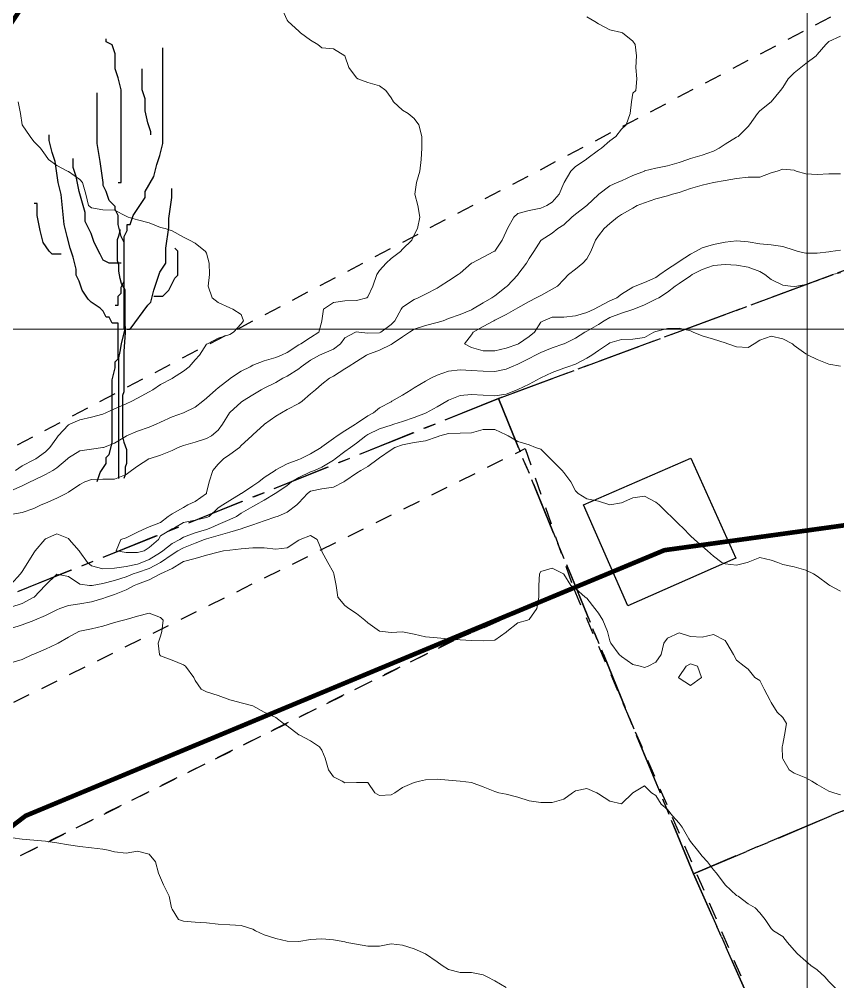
# Model space of a CAD drawing. Header units: centimetres. Extents: x 0 to 642158, y -847 to 649707.
# Drawn here: x 617332.62 to 617368.14, y 621059.04 to 621100.84 of the extents above; entities that cross this region are included whole.
import ezdxf

# ---------------------------------------------------------------- set-up
doc = ezdxf.new("R2010")
doc.units = ezdxf.units.CM
doc.header["$MEASUREMENT"] = 0
doc.linetypes.add('CENTERX2', pattern=[4, 2.5, -0.5, 0.5, -0.5])
doc.linetypes.add('JIS_02_0.7', pattern=[1.35, 0.75, -0.6])
for name, color, linetype, lineweight in [('MEV_grille', 254, 'Continuous', 9), ('MEV_layout inondation', 5, 'Continuous', 15), ('MEV_vegetal_V', 7, 'Continuous', 25), ('WAL_parcellaire agricole', 7, 'JIS_02_0.7', 25), ('WAL_topographie 0.5', 253, 'Continuous', 20)]:
    doc.layers.add(name, color=color, linetype=linetype, lineweight=lineweight)
doc.layers.add('SPW_batiments', color=7, linetype='Continuous')
doc.layers.add('SPW_parcellaire cadastral', color=7, linetype='CENTERX2', lineweight=25, true_color=0xff0542)

# ---------------------------------------------------------------- blocks, each defined once
blk = doc.blocks.new('legende vegetal')
at = {"layer": 'MEV_vegetal_V'}
for points in [[(617336.807, 621093.558), (617336.937, 621093.558), (617336.937, 621097.584), (617336.807, 621098.104), (617336.677, 621098.494), (617336.677, 621099.143), (617336.547, 621099.532), (617336.287, 621099.662), (617336.287, 621099.792)], [(617336.677, 621088.233), (617336.807, 621088.233), (617336.807, 621088.622), (617336.937, 621088.752), (617336.937, 621089.012), (617337.067, 621089.272), (617337.067, 621091.22), (617337.197, 621091.48), (617337.197, 621091.739), (617337.327, 621091.739), (617337.457, 621092.129), (617337.976, 621092.908), (617337.976, 621093.168), (617338.366, 621093.818), (617338.496, 621094.337), (617338.626, 621094.727), (617338.756, 621095.246), (617338.756, 621099.402)], [(617338.236, 621095.636), (617338.236, 621095.766), (617338.106, 621096.156), (617337.976, 621096.675), (617337.976, 621097.195), (617337.847, 621097.584), (617337.847, 621098.494)], [(617337.067, 621087.194), (617337.067, 621090.96), (617336.937, 621091.22), (617336.807, 621091.739), (617336.807, 621092.129), (617336.677, 621092.389), (617336.677, 621092.519), (617336.417, 621092.778), (617336.287, 621093.168), (617336.157, 621093.428), (617336.157, 621093.558), (617336.028, 621094.467), (617335.898, 621095.246), (617335.898, 621097.454)], [(617335.898, 621080.57), (617336.028, 621080.959), (617336.287, 621081.349), (617336.287, 621081.609), (617336.417, 621081.739), (617336.547, 621082.258), (617336.547, 621084.986), (617336.677, 621085.505), (617336.677, 621085.765), (617336.807, 621085.895), (617336.807, 621087.453), (617336.547, 621087.453), (617336.417, 621087.713), (617336.287, 621087.713), (617336.157, 621087.973), (617336.028, 621088.103), (617335.638, 621088.363), (617335.508, 621088.492), (617335.248, 621088.882), (617335.118, 621089.272), (617334.988, 621089.532), (617334.988, 621089.791), (617334.858, 621090.311), (617334.728, 621090.701), (617334.598, 621091.22), (617334.468, 621091.739), (617334.338, 621093.038), (617334.208, 621093.558), (617334.079, 621094.467), (617333.948, 621094.857), (617333.819, 621095.376), (617333.819, 621095.636)], [(617336.937, 621090.051), (617336.417, 621090.051), (617336.157, 621090.181), (617336.028, 621090.441), (617335.768, 621090.96), (617335.638, 621091.35), (617335.378, 621091.87), (617335.378, 621092.259), (617335.118, 621093.168), (617334.988, 621093.818), (617334.858, 621094.207), (617334.858, 621094.597)], [(617337.197, 621087.194), (617337.327, 621087.194), (617338.106, 621088.233), (617338.236, 621088.363), (617338.366, 621088.882), (617338.496, 621089.272), (617338.626, 621089.661), (617338.886, 621090.051), (617338.886, 621090.701), (617339.016, 621091.609), (617339.016, 621091.999), (617339.146, 621092.908), (617339.146, 621093.298)], [(617334.338, 621090.441), (617333.948, 621090.441), (617333.819, 621090.571), (617333.559, 621090.96), (617333.429, 621091.48), (617333.299, 621092.129), (617333.299, 621092.649), (617333.169, 621092.649)], [(617336.841, 621080.705), (617336.841, 621085.946), (617336.896, 621086.219), (617336.95, 621086.547), (617337.114, 621087.202), (617337.114, 621088.895), (617336.95, 621089.167), (617336.896, 621089.386), (617336.841, 621089.714), (617336.841, 621089.986), (617336.786, 621090.15), (617336.786, 621091.078), (617336.841, 621091.242), (617336.896, 621091.46), (617336.896, 621091.515)], [(617338.366, 621088.622), (617338.756, 621088.622), (617338.886, 621088.752), (617339.016, 621088.882), (617339.276, 621089.402), (617339.406, 621089.532), (617339.406, 621090.571), (617339.276, 621090.701)], [(617337.114, 621087.311), (617337.114, 621087.038), (617337.06, 621086.219), (617337.06, 621084.472), (617337.005, 621084.309), (617337.005, 621082.507), (617337.06, 621082.288), (617337.114, 621082.125), (617337.168, 621081.961), (617337.168, 621081.36), (617337.114, 621081.196), (617337.114, 621080.869), (617337.06, 621080.705)]]:
    blk.add_lwpolyline(points, dxfattribs=at)
blk = doc.blocks.new('*U114')
at = {"layer": 'MEV_grille', "transparency": 33554687}
blk.add_lwpolyline([(-1338.461, 0), (1338.461, 0)], dxfattribs=at)
blk = doc.blocks.new('*U115')
at = {"layer": 'MEV_grille', "color": 0, "linetype": 'ByBlock', "lineweight": -2, "transparency": 16777216}
blk.add_blockref('*U114', (0, -1300), dxfattribs=at)
blk = doc.blocks.new('*U112')
at = {"layer": 'MEV_grille', "transparency": 33554687}
blk.add_lwpolyline([(0, 1825.476), (0, -1825.476)], dxfattribs=at)
blk = doc.blocks.new('*U113')
at = {"layer": 'MEV_grille', "color": 0, "linetype": 'ByBlock', "lineweight": -2, "transparency": 16777216}
blk.add_blockref('*U112', (2000, 0), dxfattribs=at)

msp = doc.modelspace()

# ---------------------------------------------------------------- linework, layer by layer
at = {"layer": 'MEV_layout inondation', "const_width": 0.2}
msp.add_lwpolyline([(617233.162, 621073.07), (617279.62, 621037.923), (617301.038, 621038.108), (617317.026, 621054.071), (617332.891, 621066.247), (617360.616, 621077.783), (617386.097, 621081.307), (617385.282, 621128.89), (617342.794, 621116.453), (617327.77, 621093.924), (617313.451, 621089.7), (617284.343, 621088.996), (617234.522, 621104.967)], dxfattribs=at)
at = {"layer": 'SPW_batiments'}
msp.add_lwpolyline([(617359.029, 621075.366), (617357.105, 621079.749), (617361.759, 621081.783), (617363.713, 621077.43), (617359.029, 621075.366)], dxfattribs=at)
at = {"layer": 'SPW_parcellaire cadastral'}
for points in [[(617305.548, 621139.175), (617308.94, 621124.526), (617362.498, 621136.362), (617373.568, 621138.823), (617386.867, 621141.735), (617387.027, 621141.765), (617387.237, 621140.985), (617392.05, 621122.926), (617394.491, 621113.756), (617398.562, 621104.586), (617401.218, 621098.614), (617399.542, 621097.982), (617398.714, 621098.598), (617397.616, 621098.698), (617390.943, 621097.677), (617384.064, 621096.061), (617371.391, 621091.038), (617353.411, 621084.367), (617325.161, 621073.014), (617305.474, 621063.923), (617282.32, 621061.105), (617250.309, 621080.85), (617237.43, 621089.618), (617231.832, 621092.068)], [(617399.542, 621097.982), (617401.256, 621093.938), (617403.27, 621094.427), (617407.94, 621083.172), (617361.877, 621063.726), (617353.411, 621084.367), (617371.391, 621091.038), (617384.064, 621096.061), (617390.943, 621097.677), (617397.616, 621098.698), (617398.714, 621098.598), (617399.542, 621097.982)], [(617416.046, 620945.72), (617363.64, 620922.52), (617325.161, 621073.014), (617353.411, 621084.367), (617361.877, 621063.726), (617369.184, 621047.28), (617376.493, 621030.83), (617384.745, 621012.323), (617394.651, 620990.937), (617416.046, 620945.72)], [(617415.257, 621066.726), (617369.184, 621047.28), (617361.877, 621063.726), (617407.94, 621083.172), (617415.257, 621066.726)]]:
    msp.add_lwpolyline(points, dxfattribs=at)
at = {"layer": 'WAL_parcellaire agricole'}
for points in [[(617230.843, 621108.416), (617387.462, 621142.372), (617395.298, 621115.403), (617310.846, 621070.926), (617305.847, 621067.926), (617296.425, 621065.222), (617285.635, 621065.371), (617273.847, 621070.922), (617252.763, 621082.677), (617241.845, 621087.918), (617235.845, 621089.917), (617230.843, 621108.416)], [(617240.759, 621070.383), (617241.807, 621073.948), (617246.145, 621076.651), (617268.871, 621063.966), (617277.497, 621059.945), (617284.864, 621055.972), (617292.849, 621054.975), (617300.835, 621055.974), (617311.826, 621060.972), (617354.569, 621082.195), (617356.679, 621076.098), (617351.545, 621073.898), (617314.539, 621055.508), (617303.352, 621050.418), (617301.599, 621049.922), (617293.6, 621048.921), (617292.105, 621048.92), (617284.099, 621049.92), (617281.985, 621050.595), (617274.759, 621054.491), (617265.9, 621058.638), (617246.763, 621069.321), (617240.759, 621070.383)], [(617278.187, 620880.011), (617239.848, 621067.418), (617240.759, 621070.383), (617246.763, 621069.321), (617265.9, 621058.638), (617274.759, 621054.491), (617281.985, 621050.595), (617284.099, 621049.92), (617292.105, 621048.92), (617293.6, 621048.921), (617301.599, 621049.922), (617303.352, 621050.418), (617314.539, 621055.508), (617351.545, 621073.898), (617356.679, 621076.098), (617392.688, 620992.603), (617415.36, 620945.773), (617305.655, 620892.875), (617278.187, 620880.011)]]:
    msp.add_lwpolyline(points, dxfattribs=at)
at = {"layer": 'WAL_topographie 0.5'}
for points in [[(617344.034, 621101.25), (617344.25, 621100.798), (617344.288, 621100.75), (617344.75, 621100.321), (617344.827, 621100.25), (617345.25, 621099.936), (617345.575, 621099.75), (617345.75, 621099.598), (617346.25, 621099.55), (617346.75, 621099.25), (617346.75, 621099.25), (617346.917, 621098.75), (617347.25, 621098.292), (617347.317, 621098.25), (617347.75, 621098.102), (617348.25, 621097.947), (617348.528, 621097.75), (617348.75, 621097.434), (617348.856, 621097.25), (617349.25, 621096.889), (617349.5, 621096.75), (617349.75, 621096.533), (617349.96, 621096.25), (617350.087, 621095.75), (617350.086, 621095.25), (617350.056, 621094.75), (617350.004, 621094.25), (617349.858, 621093.75), (617349.786, 621093.25), (617349.914, 621092.75), (617350, 621092.25), (617349.903, 621091.75), (617349.75, 621091.479), (617349.647, 621091.25), (617349.25, 621090.863), (617349.157, 621090.75), (617348.75, 621090.453), (617348.545, 621090.25), (617348.25, 621089.93), (617348.142, 621089.75), (617347.961, 621089.25), (617347.75, 621088.788), (617347.694, 621088.75), (617347.25, 621088.628), (617346.75, 621088.61), (617346.25, 621088.534), (617345.819, 621088.25), (617345.754, 621087.75), (617345.75, 621087.732), (617345.621, 621087.25), (617345.25, 621087.013), (617344.835, 621086.75), (617344.75, 621086.701), (617344.25, 621086.373), (617343.994, 621086.25), (617343.75, 621086.152), (617343.25, 621086.007), (617342.75, 621085.816), (617342.639, 621085.75), (617342.25, 621085.557), (617341.791, 621085.25), (617341.75, 621085.225), (617341.25, 621084.84), (617341.144, 621084.75), (617340.75, 621084.385), (617340.577, 621084.25), (617340.25, 621083.993), (617339.75, 621083.752), (617339.745, 621083.75), (617339.25, 621083.57), (617338.75, 621083.336), (617338.552, 621083.25), (617338.25, 621083.132), (617337.75, 621082.955), (617337.277, 621082.75), (617337.25, 621082.737), (617336.75, 621082.432), (617336.276, 621082.25), (617336.25, 621082.242), (617335.75, 621082.172), (617335.25, 621082.093), (617334.75, 621081.787), (617334.716, 621081.75), (617334.25, 621081.36), (617334.075, 621081.25), (617333.75, 621081.066), (617333.25, 621080.831), (617333.084, 621080.75), (617332.75, 621080.581), (617332.25, 621080.361)], [(617357.25, 621100.944), (617357.602, 621100.75), (617357.75, 621100.639), (617358.25, 621100.382), (617358.75, 621100.272), (617358.792, 621100.25), (617359.25, 621099.883), (617359.339, 621099.75), (617359.405, 621099.25), (617359.368, 621098.75), (617359.417, 621098.25), (617359.375, 621097.75), (617359.25, 621097.625), (617359.188, 621097.25), (617359.136, 621096.75), (617358.951, 621096.25), (617358.75, 621096.068), (617358.5, 621095.75), (617358.25, 621095.564), (617357.891, 621095.25), (617357.75, 621095.158), (617357.25, 621094.778), (617357.214, 621094.75), (617356.75, 621094.443), (617356.556, 621094.25), (617356.265, 621093.75), (617356.25, 621093.721), (617356.053, 621093.25), (617355.75, 621092.896), (617355.515, 621092.75), (617355.25, 621092.634), (617354.75, 621092.54), (617354.25, 621092.405), (617354.074, 621092.25), (617353.799, 621091.75), (617353.75, 621091.624), (617353.579, 621091.25), (617353.25, 621090.77), (617353.213, 621090.75), (617352.75, 621090.506), (617352.256, 621090.25), (617352.25, 621090.246), (617351.75, 621089.814), (617351.661, 621089.75), (617351.25, 621089.488), (617350.89, 621089.25), (617350.75, 621089.167), (617350.25, 621088.896), (617349.934, 621088.75), (617349.75, 621088.674), (617349.25, 621088.344), (617349.191, 621088.25), (617348.909, 621087.75), (617348.75, 621087.586), (617348.302, 621087.25), (617348.25, 621087.226), (617347.75, 621087.205), (617347.354, 621087.25), (617347.25, 621087.266), (617347.211, 621087.25), (617346.75, 621086.999), (617346.565, 621086.75), (617346.25, 621086.514), (617345.75, 621086.299), (617345.641, 621086.25), (617345.25, 621086.041), (617344.856, 621085.75), (617344.75, 621085.664), (617344.25, 621085.348), (617344.058, 621085.25), (617343.75, 621085.063), (617343.25, 621084.817), (617343.118, 621084.75), (617342.75, 621084.525), (617342.306, 621084.25), (617342.25, 621084.209), (617341.75, 621083.76), (617341.741, 621083.75), (617341.432, 621083.25), (617341.25, 621082.999), (617340.966, 621082.75), (617340.75, 621082.635), (617340.25, 621082.473), (617339.75, 621082.328), (617339.52, 621082.25), (617339.25, 621082.114), (617338.75, 621081.91), (617338.25, 621081.752), (617338.246, 621081.75), (617337.75, 621081.437), (617337.483, 621081.25), (617337.25, 621081.064), (617336.75, 621080.874), (617336.25, 621080.865), (617335.75, 621080.848), (617335.469, 621080.75), (617335.25, 621080.632), (617334.75, 621080.3), (617334.65, 621080.25), (617334.25, 621080.037), (617333.75, 621079.818), (617333.574, 621079.75), (617333.25, 621079.594), (617332.75, 621079.414), (617332.25, 621079.331)], [(617368.25, 621100.108), (617367.75, 621099.879), (617367.619, 621099.75), (617367.25, 621099.304), (617367.194, 621099.25), (617366.75, 621098.913), (617366.529, 621098.75), (617366.25, 621098.52), (617365.987, 621098.25), (617365.75, 621097.882), (617365.649, 621097.75), (617365.25, 621097.25), (617365.25, 621097.25), (617364.75, 621096.863), (617364.658, 621096.75), (617364.304, 621096.25), (617364.25, 621096.191), (617363.809, 621095.75), (617363.75, 621095.714), (617363.25, 621095.413), (617362.998, 621095.25), (617362.75, 621095.107), (617362.25, 621094.942), (617361.75, 621094.798), (617361.632, 621094.75), (617361.25, 621094.616), (617360.75, 621094.471), (617360.25, 621094.375), (617359.75, 621094.252), (617359.746, 621094.25), (617359.25, 621094.05), (617358.75, 621093.831), (617358.566, 621093.75), (617358.25, 621093.607), (617357.776, 621093.25), (617357.75, 621093.227), (617357.25, 621092.754), (617357.245, 621092.75), (617356.75, 621092.379), (617356.6, 621092.25), (617356.25, 621091.918), (617355.997, 621091.75), (617355.75, 621091.552), (617355.269, 621091.25), (617355.25, 621091.234), (617354.945, 621090.75), (617354.75, 621090.456), (617354.633, 621090.25), (617354.258, 621089.75), (617354.25, 621089.742), (617353.79, 621089.25), (617353.75, 621089.215), (617353.25, 621088.833), (617353.129, 621088.75), (617352.75, 621088.52), (617352.29, 621088.25), (617352.25, 621088.227), (617351.75, 621088.015), (617351.25, 621087.842), (617351.016, 621087.75), (617350.75, 621087.67), (617350.25, 621087.545), (617349.75, 621087.381), (617349.557, 621087.25), (617349.25, 621087.055), (617348.799, 621086.75), (617348.75, 621086.718), (617348.25, 621086.471), (617347.75, 621086.276), (617347.688, 621086.25), (617347.25, 621085.971), (617346.89, 621085.75), (617346.75, 621085.654), (617346.25, 621085.345), (617346.081, 621085.25), (617345.75, 621084.993), (617345.471, 621084.75), (617345.25, 621084.571), (617344.89, 621084.25), (617344.75, 621084.158), (617344.25, 621083.888), (617343.995, 621083.75), (617343.75, 621083.609), (617343.259, 621083.25), (617343.25, 621083.243), (617342.75, 621082.798), (617342.708, 621082.75), (617342.25, 621082.323), (617342.173, 621082.25), (617341.75, 621081.933), (617341.486, 621081.75), (617341.25, 621081.519), (617341.023, 621081.25), (617340.861, 621080.75), (617340.75, 621080.279), (617340.74, 621080.25), (617340.25, 621079.898), (617339.929, 621079.75), (617339.75, 621079.644), (617339.25, 621079.355), (617339.073, 621079.25), (617338.75, 621078.989), (617338.25, 621078.801), (617338.148, 621078.75), (617337.75, 621078.566), (617337.25, 621078.326), (617337.032, 621078.25), (617336.817, 621077.75), (617337.25, 621077.678), (617337.75, 621077.677)], [(617332.573, 621097.25), (617332.668, 621096.75), (617332.75, 621096.25), (617332.75, 621096.25), (617333.09, 621095.75), (617333.25, 621095.539), (617333.539, 621095.25), (617333.75, 621094.942), (617333.889, 621094.75), (617334.25, 621094.49), (617334.712, 621094.25), (617334.75, 621094.235), (617335.25, 621093.885), (617335.367, 621093.75), (617335.5, 621093.25), (617335.619, 621092.75), (617335.75, 621092.65), (617336.25, 621092.562), (617336.75, 621092.546), (617337.25, 621092.292), (617337.35, 621092.25), (617337.75, 621092.125), (617338.25, 621091.993), (617338.75, 621091.804), (617338.942, 621091.75), (617339.25, 621091.65), (617339.75, 621091.375), (617340, 621091.25), (617340.25, 621091.11), (617340.7, 621090.75), (617340.75, 621090.683), (617340.862, 621090.25), (617340.877, 621089.75), (617340.82, 621089.25), (617340.987, 621088.75), (617341.25, 621088.546), (617341.75, 621088.305), (617341.886, 621088.25), (617342.25, 621088.015), (617342.348, 621087.75), (617342.25, 621087.609), (617341.915, 621087.25), (617341.75, 621087.155), (617341.25, 621086.984), (617340.785, 621086.75), (617340.75, 621086.73), (617340.446, 621086.25), (617340.25, 621086.044), (617339.991, 621085.75), (617339.75, 621085.564), (617339.261, 621085.25), (617339.25, 621085.243), (617338.75, 621084.975), (617338.419, 621084.75), (617338.25, 621084.657), (617337.75, 621084.385), (617337.496, 621084.25), (617337.25, 621084.139), (617336.75, 621083.915), (617336.373, 621083.75), (617336.25, 621083.695), (617335.75, 621083.557), (617335.25, 621083.443), (617334.809, 621083.25), (617334.75, 621083.221), (617334.312, 621082.75), (617334.25, 621082.665), (617333.947, 621082.25), (617333.75, 621082.059), (617333.331, 621081.75), (617333.25, 621081.708), (617332.75, 621081.44), (617332.46, 621081.25)], [(617368.25, 621094.128), (617367.75, 621094.131), (617367.25, 621094.098), (617366.75, 621094.126), (617366.338, 621094.25), (617366.25, 621094.284), (617365.75, 621094.329), (617365.505, 621094.25), (617365.25, 621094.167), (617364.75, 621093.983), (617364.25, 621093.981), (617363.75, 621093.931), (617363.25, 621093.839), (617362.75, 621093.75), (617362.75, 621093.75), (617362.25, 621093.636), (617361.75, 621093.485), (617361.25, 621093.322), (617360.972, 621093.25), (617360.75, 621093.178), (617360.25, 621093.042), (617359.75, 621092.874), (617359.438, 621092.75), (617359.25, 621092.643), (617358.75, 621092.368), (617358.581, 621092.25), (617358.25, 621091.976), (617358.003, 621091.75), (617357.75, 621091.429), (617357.63, 621091.25), (617357.427, 621090.75), (617357.25, 621090.432), (617357.082, 621090.25), (617356.75, 621089.992), (617356.455, 621089.75), (617356.25, 621089.543), (617355.974, 621089.25), (617355.75, 621089.113), (617355.25, 621088.843), (617355.043, 621088.75), (617354.75, 621088.586), (617354.25, 621088.315), (617354.16, 621088.25), (617353.75, 621088.017), (617353.25, 621087.773), (617353.209, 621087.75), (617352.75, 621087.491), (617352.318, 621087.25), (617352.25, 621087.139), (617351.942, 621086.75), (617352.25, 621086.592), (617352.75, 621086.447), (617353.25, 621086.447), (617353.75, 621086.56), (617354.25, 621086.736)], [(617354.25, 621086.736), (617354.28, 621086.75), (617354.75, 621087.057), (617354.973, 621087.25), (617355.25, 621087.685), (617355.371, 621087.75), (617355.75, 621087.908), (617356.25, 621087.907), (617356.75, 621087.96), (617357.25, 621088.101), (617357.573, 621088.25), (617357.75, 621088.349), (617358.25, 621088.617), (617358.552, 621088.75), (617358.75, 621088.896), (617359.25, 621089.205), (617359.352, 621089.25), (617359.75, 621089.404), (617360.25, 621089.633), (617360.42, 621089.75), (617360.75, 621089.989), (617361.15, 621090.25), (617361.25, 621090.325), (617361.75, 621090.644), (617361.966, 621090.75), (617362.25, 621090.91), (617362.75, 621091.064), (617363.25, 621091.165), (617363.75, 621091.219), (617364.25, 621091.169), (617364.75, 621091.088), (617365.25, 621091.042), (617365.75, 621090.974), (617366.25, 621090.806), (617366.414, 621090.75), (617366.75, 621090.684), (617367.25, 621090.679), (617367.75, 621090.74), (617367.819, 621090.75), (617368.25, 621090.817)], [(617337.75, 621077.677), (617338.033, 621077.75), (617338.25, 621077.903), (617338.661, 621078.25), (617338.75, 621078.413), (617339.25, 621078.711), (617339.361, 621078.75), (617339.75, 621078.979), (617340.25, 621079.082), (617340.75, 621079.207), (617340.854, 621079.25), (617341.25, 621079.617), (617341.447, 621079.75), (617341.75, 621079.946), (617342.25, 621080.24), (617342.266, 621080.25), (617342.75, 621080.581), (617343.017, 621080.75), (617343.25, 621080.938), (617343.726, 621081.25), (617343.75, 621081.267), (617344.25, 621081.531), (617344.75, 621081.716), (617344.829, 621081.75), (617345.25, 621081.964), (617345.724, 621082.25), (617345.75, 621082.267), (617346.25, 621082.635), (617346.419, 621082.75), (617346.75, 621082.971), (617347.203, 621083.25), (617347.25, 621083.28), (617347.75, 621083.624), (617347.987, 621083.75), (617348.25, 621083.961), (617348.75, 621084.231), (617348.79, 621084.25), (617349.25, 621084.509), (617349.627, 621084.75), (617349.75, 621084.83), (617350.25, 621085.128), (617350.482, 621085.25), (617350.75, 621085.379), (617351.25, 621085.553), (617351.75, 621085.61), (617352.25, 621085.591), (617352.75, 621085.559), (617353.25, 621085.55), (617353.75, 621085.648), (617353.974, 621085.75), (617354.25, 621085.858), (617354.75, 621086.113), (617355.025, 621086.25), (617355.25, 621086.362), (617355.75, 621086.571), (617356.25, 621086.745), (617356.26, 621086.75), (617356.75, 621086.993), (617357.159, 621087.25), (617357.25, 621087.292), (617357.75, 621087.584), (617358.004, 621087.75), (617358.25, 621087.893), (617358.75, 621088.084), (617359.25, 621088.235), (617359.291, 621088.25), (617359.75, 621088.432), (617360.25, 621088.679), (617360.372, 621088.75), (617360.75, 621088.991), (617361.08, 621089.25), (617361.25, 621089.361), (617361.75, 621089.702), (617361.817, 621089.75), (617362.25, 621089.98), (617362.75, 621090.144), (617363.25, 621090.19), (617363.75, 621090.159), (617364.25, 621090.076), (617364.75, 621089.891), (617364.979, 621089.75), (617365.25, 621089.542), (617365.75, 621089.287), (617366.083, 621089.25), (617366.25, 621089.231), (617366.365, 621089.25), (617366.75, 621089.318), (617367.25, 621089.488), (617367.75, 621089.695), (617367.894, 621089.75), (617368.25, 621089.829)], [(617332.25, 621076.299), (617332.675, 621076.75), (617332.75, 621076.863), (617332.99, 621077.25), (617333.25, 621077.664), (617333.313, 621077.75), (617333.725, 621078.25), (617333.75, 621078.279), (617334.25, 621078.489), (617334.75, 621078.29), (617334.782, 621078.25), (617335.214, 621077.75), (617335.25, 621077.708), (617335.578, 621077.25), (617335.75, 621077.097), (617336.25, 621076.973), (617336.75, 621077.007), (617337.25, 621077.07), (617337.75, 621077.182), (617337.939, 621077.25), (617338.25, 621077.377), (617338.75, 621077.677), (617338.849, 621077.75), (617339.25, 621078.067), (617339.584, 621078.25), (617339.75, 621078.348), (617340.25, 621078.533), (617340.75, 621078.682), (617340.931, 621078.75), (617341.25, 621078.899), (617341.75, 621079.118), (617342.045, 621079.25), (617342.25, 621079.384), (617342.75, 621079.677), (617342.888, 621079.75), (617343.25, 621079.958), (617343.73, 621080.25), (617343.75, 621080.263), (617344.25, 621080.596), (617344.433, 621080.75), (617344.75, 621080.947), (617345.25, 621081.187), (617345.427, 621081.25), (617345.75, 621081.383), (617346.25, 621081.687), (617346.327, 621081.75), (617346.75, 621082.072), (617346.993, 621082.25), (617347.25, 621082.428), (617347.664, 621082.75), (617347.75, 621082.808), (617348.25, 621083.049), (617348.75, 621083.214), (617348.873, 621083.25), (617349.25, 621083.374), (617349.75, 621083.542), (617350.25, 621083.736), (617350.28, 621083.75), (617350.75, 621084.003), (617351.168, 621084.25), (617351.25, 621084.297), (617351.75, 621084.494), (617352.25, 621084.549), (617352.75, 621084.511), (617353.25, 621084.489), (617353.75, 621084.565), (617354.229, 621084.75), (617354.25, 621084.759), (617354.75, 621084.999), (617355.217, 621085.25), (617355.25, 621085.267), (617355.75, 621085.502), (617356.25, 621085.684), (617356.421, 621085.75), (617356.75, 621085.867), (617357.25, 621086.127), (617357.46, 621086.25), (617357.75, 621086.45), (617358.191, 621086.75), (617358.25, 621086.786), (617358.75, 621086.94), (617359.25, 621086.949), (617359.75, 621087.027), (617360.149, 621087.25), (617360.25, 621087.287), (617360.75, 621087.407), (617361.25, 621087.42), (617361.75, 621087.304), (617361.869, 621087.25), (617362.25, 621087.091), (617362.75, 621086.949), (617363.25, 621086.79), (617363.367, 621086.75), (617363.75, 621086.617), (617364.25, 621086.591), (617364.509, 621086.75), (617364.75, 621086.907), (617365.25, 621087.074), (617365.75, 621086.962), (617366.17, 621086.75), (617366.25, 621086.674), (617366.75, 621086.305), (617366.861, 621086.25), (617367.25, 621086.063), (617367.75, 621085.868), (617368.25, 621085.771)], [(617332.25, 621075.302), (617332.75, 621075.469), (617333.25, 621075.74), (617333.266, 621075.75), (617333.741, 621076.25), (617333.75, 621076.263), (617334.25, 621076.741), (617334.75, 621076.638), (617335.25, 621076.314), (617335.668, 621076.25), (617335.75, 621076.243), (617335.788, 621076.25), (617336.25, 621076.332), (617336.75, 621076.469), (617337.25, 621076.622), (617337.554, 621076.75), (617337.75, 621076.812), (617338.25, 621076.986), (617338.741, 621077.25), (617338.75, 621077.255), (617339.25, 621077.596), (617339.496, 621077.75), (617339.75, 621077.891), (617340.25, 621078.095), (617340.654, 621078.25), (617340.75, 621078.279), (617341.25, 621078.422), (617341.75, 621078.563), (617342.25, 621078.711), (617342.367, 621078.75), (617342.75, 621078.886), (617343.25, 621079.06), (617343.75, 621079.225), (617343.823, 621079.25), (617344.25, 621079.428), (617344.661, 621079.75), (617344.75, 621079.837), (617345.124, 621080.25), (617345.25, 621080.344), (617345.75, 621080.451), (617346.25, 621080.514), (617346.698, 621080.75), (617346.75, 621080.782), (617347.25, 621081.135), (617347.436, 621081.25), (617347.75, 621081.421), (617348.187, 621081.75), (617348.25, 621081.794), (617348.75, 621082.139), (617348.921, 621082.25), (617349.25, 621082.361), (617349.75, 621082.463), (617350.25, 621082.53), (617350.75, 621082.707), (617350.873, 621082.75), (617351.25, 621082.858), (617351.75, 621082.866), (617352.25, 621082.884), (617352.75, 621083.028), (617353.25, 621083.028), (617353.75, 621082.789), (617353.841, 621082.75), (617354.25, 621082.507), (617354.75, 621082.358), (617355.019, 621082.25), (617355.25, 621082.174), (617355.669, 621081.75), (617355.75, 621081.68), (617356.18, 621081.25), (617356.25, 621081.156), (617356.558, 621080.75), (617356.75, 621080.361), (617356.866, 621080.25), (617357.25, 621080.018), (617357.75, 621079.908), (617358.25, 621079.75), (617358.75, 621079.839), (617359.25, 621080.055), (617359.75, 621080.131), (617360.25, 621079.871), (617360.388, 621079.75), (617360.75, 621079.388), (617360.904, 621079.25), (617361.25, 621078.904), (617361.413, 621078.75), (617361.75, 621078.413), (617361.92, 621078.25), (617362.25, 621077.952), (617362.483, 621077.75), (617362.75, 621077.524), (617363.113, 621077.25), (617363.25, 621077.189), (617363.75, 621077.135), (617364.21, 621077.25), (617364.25, 621077.268), (617364.75, 621077.467), (617365.25, 621077.343), (617365.54, 621077.25), (617365.75, 621077.168), (617366.25, 621077.054), (617366.75, 621076.917), (617367.089, 621076.75), (617367.25, 621076.648), (617367.75, 621076.272), (617367.792, 621076.25), (617368.25, 621076)], [(617332.25, 621074.388), (617332.75, 621074.534), (617333.25, 621074.736), (617333.281, 621074.75), (617333.75, 621074.943), (617334.25, 621075.198), (617334.378, 621075.25), (617334.75, 621075.382), (617335.25, 621075.459), (617335.75, 621075.547), (617336.25, 621075.689), (617336.403, 621075.75), (617336.75, 621075.858), (617337.25, 621076.061), (617337.598, 621076.25), (617337.75, 621076.307), (617338.25, 621076.493), (617338.745, 621076.75), (617338.75, 621076.752), (617339.25, 621076.99), (617339.675, 621077.25), (617339.75, 621077.287), (617340.25, 621077.426), (617340.75, 621077.563), (617341.25, 621077.702), (617341.485, 621077.75), (617341.75, 621077.783), (617342.25, 621077.835), (617342.75, 621077.886), (617343.25, 621077.886), (617343.75, 621077.83), (617344.25, 621077.879), (617344.75, 621078.219), (617344.802, 621078.25), (617345.25, 621078.425), (617345.541, 621078.25), (617345.743, 621077.75), (617345.75, 621077.733), (617346.004, 621077.25), (617346.25, 621076.813), (617346.276, 621076.75), (617346.37, 621076.25), (617346.445, 621075.75), (617346.75, 621075.382), (617346.913, 621075.25), (617347.25, 621075.037), (617347.611, 621074.75), (617347.75, 621074.633), (617348.25, 621074.27), (617348.386, 621074.25), (617348.75, 621074.205), (617349.25, 621074.237), (617349.75, 621074.135), (617350.25, 621074.014), (617350.75, 621073.977), (617351.25, 621073.934), (617351.75, 621073.888), (617352.25, 621073.864), (617352.75, 621073.846), (617353.25, 621073.882), (617353.75, 621074.228), (617353.777, 621074.25), (617354.25, 621074.63), (617354.673, 621074.75), (617354.75, 621074.77), (617355.072, 621075.25), (617355.161, 621075.75), (617355.165, 621076.25), (617355.194, 621076.75), (617355.25, 621076.855), (617355.75, 621077.002), (617356.235, 621076.75), (617356.25, 621076.735), (617356.561, 621076.25), (617356.75, 621076.118), (617357.174, 621075.75), (617357.25, 621075.694), (617357.6, 621075.25), (617357.75, 621075.044), (617357.947, 621074.75), (617358.145, 621074.25), (617358.25, 621073.853), (617358.295, 621073.75), (617358.657, 621073.25), (617358.75, 621073.164), (617359.25, 621072.812), (617359.558, 621072.75), (617359.75, 621072.694), (617359.906, 621072.75), (617360.25, 621072.927), (617360.472, 621073.25), (617360.59, 621073.75), (617360.75, 621073.965), (617361.25, 621074.188), (617361.75, 621074.037), (617362.25, 621074), (617362.75, 621074.12), (617363.25, 621073.867), (617363.331, 621073.75), (617363.618, 621073.25), (617363.75, 621073.013), (617364.083, 621072.75), (617364.25, 621072.618), (617364.542, 621072.25), (617364.75, 621072.118), (617364.947, 621071.75), (617365.202, 621071.25), (617365.25, 621071.172), (617365.515, 621070.75), (617365.75, 621070.51), (617365.912, 621070.25), (617365.83, 621069.75), (617365.75, 621069.361), (617365.719, 621069.25), (617365.734, 621068.75), (617365.75, 621068.722), (617366.027, 621068.25), (617366.25, 621068.097), (617366.75, 621067.902), (617367.01, 621067.75), (617367.25, 621067.605), (617367.75, 621067.313), (617367.971, 621067.25), (617368.25, 621067.16)], [(617332.25, 621072.898), (617332.75, 621073.036), (617333.195, 621073.25), (617333.25, 621073.272), (617333.75, 621073.485), (617334.25, 621073.72), (617334.302, 621073.75), (617334.75, 621073.999), (617335.199, 621074.25), (617335.25, 621074.27), (617335.75, 621074.366), (617336.25, 621074.479), (617336.75, 621074.637), (617337.139, 621074.75), (617337.25, 621074.772), (617337.75, 621074.913), (617338.25, 621075.053), (617338.75, 621074.864), (617338.868, 621074.75), (617338.806, 621074.25), (617338.75, 621074.055), (617338.644, 621073.75), (617338.71, 621073.25), (617338.75, 621073.2), (617339.25, 621073.007), (617339.75, 621072.811), (617339.826, 621072.75), (617340.189, 621072.25), (617340.25, 621072.125), (617340.511, 621071.75), (617340.75, 621071.63), (617341.25, 621071.466), (617341.75, 621071.278), (617341.865, 621071.25), (617342.25, 621071.15), (617342.75, 621071.017), (617343.25, 621070.75), (617343.25, 621070.75), (617343.75, 621070.519), (617344.08, 621070.25), (617344.25, 621070.15), (617344.75, 621069.771), (617344.79, 621069.75), (617345.25, 621069.504), (617345.65, 621069.25), (617345.75, 621069.1), (617345.888, 621068.75), (617346.04, 621068.25), (617346.25, 621067.934), (617346.625, 621067.75), (617346.75, 621067.686), (617347.25, 621067.692), (617347.75, 621067.7), (617348.05, 621067.25), (617348.25, 621067.13), (617348.75, 621067.154), (617348.917, 621067.25), (617349.25, 621067.477), (617349.75, 621067.691), (617349.985, 621067.75), (617350.25, 621067.813), (617350.75, 621067.833), (617351.25, 621067.788), (617351.75, 621067.75), (617351.75, 621067.75), (617352.25, 621067.696), (617352.75, 621067.506), (617353.25, 621067.3), (617353.432, 621067.25), (617353.75, 621067.187), (617354.25, 621067.052), (617354.75, 621066.9), (617355.25, 621066.825), (617355.75, 621066.827), (617356.25, 621066.976), (617356.62, 621067.25), (617356.75, 621067.336), (617357.25, 621067.434), (617357.678, 621067.25), (617357.75, 621067.208), (617358.25, 621066.887), (617358.75, 621066.767), (617359.25, 621067.25), (617359.25, 621067.25), (617359.75, 621067.543), (617360.05, 621067.25), (617360.25, 621067.129), (617360.477, 621066.75), (617360.75, 621066.519), (617360.965, 621066.25), (617361.25, 621065.927), (617361.379, 621065.75), (617361.676, 621065.25), (617361.75, 621065.135), (617362.046, 621064.75), (617362.25, 621064.498), (617362.486, 621064.25), (617362.75, 621063.896), (617362.875, 621063.75), (617363.25, 621063.25), (617363.25, 621063.25), (617363.75, 621062.79), (617363.815, 621062.75), (617364.25, 621062.422), (617364.55, 621062.25), (617364.75, 621062.031), (617364.993, 621061.75), (617365.25, 621061.354), (617365.346, 621061.25), (617365.75, 621061), (617365.964, 621060.75), (617366.25, 621060.417), (617366.39, 621060.25), (617366.75, 621059.934), (617366.973, 621059.75), (617367.25, 621059.553), (617367.573, 621059.25), (617367.75, 621059.046), (617368.058, 621058.75)], [(617361.75, 621071.903), (617362.231, 621072.25), (617362.044, 621072.75), (617361.75, 621072.848), (617361.565, 621072.75), (617361.25, 621072.303), (617361.232, 621072.25), (617361.25, 621072.219), (617361.75, 621071.903)], [(617332.25, 621065.302), (617332.625, 621065.25), (617332.75, 621065.231), (617333.25, 621065.189), (617333.75, 621065.148), (617334.25, 621065.075), (617334.75, 621064.992), (617335.25, 621064.908), (617335.75, 621064.85), (617336.25, 621064.8), (617336.477, 621064.75), (617336.75, 621064.683), (617337.25, 621064.619), (617337.75, 621064.71), (617338.25, 621064.578), (617338.526, 621064.25), (617338.662, 621063.75), (617338.75, 621063.555), (617338.87, 621063.25), (617339.123, 621062.75), (617339.23, 621062.25), (617339.25, 621062.187), (617339.53, 621061.75), (617339.75, 621061.674), (617340.25, 621061.631), (617340.75, 621061.605), (617341.25, 621061.547), (617341.75, 621061.505), (617342.25, 621061.478), (617342.75, 621061.329), (617342.87, 621061.25), (617343.25, 621061.08), (617343.75, 621060.922), (617344.25, 621060.808), (617344.75, 621060.79), (617345.25, 621060.871), (617345.75, 621060.901), (617346.25, 621060.859), (617346.75, 621060.769), (617346.833, 621060.75), (617347.25, 621060.673), (617347.75, 621060.581), (617348.25, 621060.583), (617348.75, 621060.687), (617349.25, 621060.63), (617349.75, 621060.463), (617350.25, 621060.25), (617350.25, 621060.25), (617350.75, 621059.9), (617350.972, 621059.75), (617351.25, 621059.567), (617351.75, 621059.448), (617352.25, 621059.435), (617352.75, 621059.337), (617352.923, 621059.25), (617353.25, 621059.083), (617353.75, 621058.795)]]:
    msp.add_lwpolyline(points, dxfattribs=at)

# ---------------------------------------------------------------- block references
at = {"layer": 'MEV_grille', "transparency": 33554687}
for name, p in [('*U113', (615366.814, 620593.644)), ('*U115', (616669.481, 622387.381))]:
    msp.add_blockref(name, p, dxfattribs=at)
at = {"layer": 'MEV_vegetal_V'}
msp.add_blockref('legende vegetal', (0.098, 0.193), dxfattribs=at)

doc.saveas('drawing.dxf')
